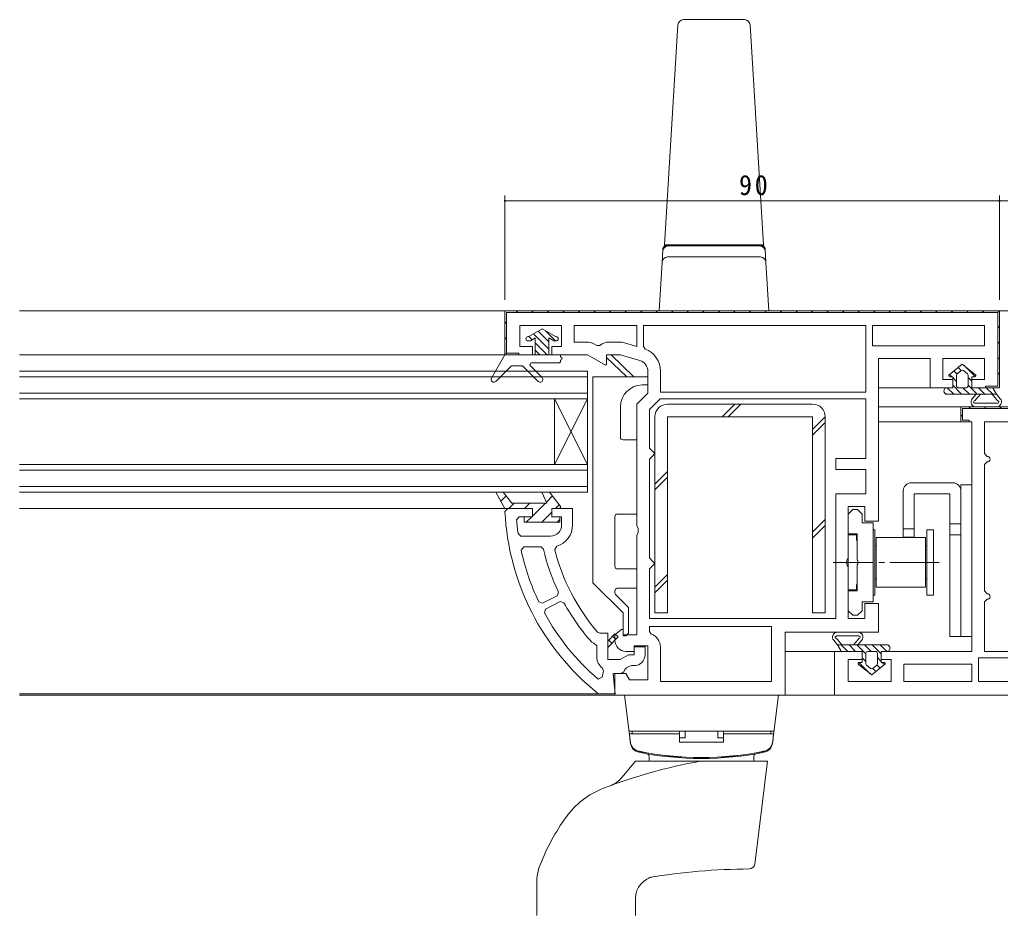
# Model space of a CAD drawing. Units: millimetres on the paper. Extents: x -420 to 373, y -297 to 267.
# Drawn here: x 88.5 to 267.1, y -204 to -40.9 of the extents above; entities that cross this region are included whole.
import ezdxf

# ---------------------------------------------------------------- set-up
doc = ezdxf.new("R2010")
doc.units = ezdxf.units.MM
doc.linetypes.add('CHAIN2', pattern=[12, 9, -1, 1, -1])
doc.linetypes.add('DASHED3', pattern=[4, 3, -1])
for name, color, linetype, lineweight in [('0-3_YKK_12', 2, 'Continuous', 9), ('0-4_YKK_D', 6, 'Continuous', 9), ('0-6_YKK_13', 4, 'Continuous', 9), ('0-7_YKK_11', 7, 'Continuous', 9)]:
    doc.layers.add(name, color=color, linetype=linetype, lineweight=lineweight)
doc.styles.add('ＭＳ ゴシック', font='')
doc.styles.get('ＭＳ ゴシック').set_extended_font_data('MS Gothic')

msp = doc.modelspace()

# ---------------------------------------------------------------- linework, layer by layer
at = {"layer": '0-3_YKK_12'}
for p, q in [((282.355, -93.9), (88.527, -93.9)), ((177.381, -101.9), (88.527, -101.9)), ((191.881, -104.9), (88.527, -104.9)), ((191.881, -104.9), (191.881, -109.9)), ((191.881, -105.9), (88.527, -105.9)), ((191.881, -108.9), (88.527, -108.9)), ((254.781, -107.9), (244.881, -107.9)), ((191.881, -109.9), (88.527, -109.9)), ((185.881, -109.9), (185.881, -121.9)), ((191.881, -109.9), (185.881, -121.9)), ((191.881, -121.9), (185.881, -109.9)), ((191.881, -109.9), (191.881, -121.9)), ((260.381, -111.4), (244.881, -111.4)), ((260.381, -114.1), (244.881, -114.1)), ((191.881, -121.9), (88.527, -121.9)), ((191.881, -122.9), (88.527, -122.9)), ((191.881, -121.9), (191.881, -126.9)), ((191.881, -125.9), (88.527, -125.9)), ((191.881, -126.9), (88.527, -126.9)), ((177.057, -129.9), (88.527, -129.9)), ((237.381, -155.9), (227.881, -155.9)), ((194.001, -163.6), (88.527, -163.6)), ((237.381, -163.9), (88.527, -163.9))]:
    msp.add_line(p, q, dxfattribs=at)
at = {"layer": '0-4_YKK_D'}
for p, q in [((176.881, -91.906), (176.881, -72.9)), ((266.881, -91.905), (266.881, -72.9)), ((266.881, -91.905), (266.881, -72.9)), ((266.881, -73.9), (176.881, -73.9)), ((281.881, -73.9), (266.881, -73.9))]:
    msp.add_line(p, q, dxfattribs=at)
for centre, start, end in [((176.881, -73.9), 0, 180), ((176.881, -73.9), 180, 0), ((266.881, -73.9), 0, 180), ((266.881, -73.9), 0, 180), ((266.881, -73.9), 180, 0), ((266.881, -73.9), 180, 0)]:
    msp.add_arc(centre, 0.106, start, end, dxfattribs=at)
at = {"layer": '0-6_YKK_13'}
for p, q in [((209.372, -40.9), (220.49, -40.9)), ((205.931, -81.9), (208.374, -41.839)), ((221.488, -41.839), (223.931, -81.9)), ((205.931, -81.9), (223.931, -81.9)), ((223.931, -81.9), (205.931, -81.9)), ((205.931, -82.1), (205.931, -81.9)), ((206.594, -82.1), (205.931, -82.1)), ((206.651, -82.1), (206.594, -82.1)), ((223.931, -82.1), (223.269, -82.1)), ((223.931, -81.9), (223.931, -82.1)), ((205.473, -85.039), (205.612, -82.773)), ((205.596, -83.039), (205.588, -83.161)), ((224.389, -85.039), (224.251, -82.773)), ((224.274, -83.161), (224.267, -83.039)), ((205.473, -85.039), (204.931, -93.9)), ((223.391, -84.1), (206.471, -84.1)), ((224.931, -93.9), (224.389, -85.039)), ((224.931, -93.9), (223.933, -93.9)), ((183.631, -97.2), (181.206, -98.6)), ((182.085, -98.092), (184.881, -100.888)), ((182.939, -97.599), (184.881, -99.541)), ((183.631, -97.2), (186.056, -98.6)), ((184.236, -97.549), (186.087, -99.4)), ((181.206, -98.6), (181.081, -98.6)), ((181.313, -99.4), (181.081, -99.4)), ((181.231, -98.585), (181.817, -99.171)), ((182.381, -98.845), (181.513, -99.346)), ((182.381, -98.845), (182.381, -101.9)), ((182.381, -99.735), (184.546, -101.9)), ((184.881, -98.845), (185.749, -99.346)), ((184.881, -98.845), (184.881, -101.9)), ((186.181, -99.4), (185.949, -99.4)), ((186.181, -98.6), (186.056, -98.6)), ((182.381, -101.082), (183.199, -101.9)), ((174.447, -106.151), (176.881, -101.9)), ((186.981, -101.9), (176.881, -101.9)), ((186.681, -103.4), (181.719, -103.4)), ((186.981, -101.9), (186.981, -102.3)), ((186.981, -102.9), (186.981, -103.1)), ((196.181, -101.9), (195.381, -101.9)), ((195.381, -101.9), (195.381, -102.4)), ((195.381, -102.4), (199.044, -105.9)), ((200.359, -105.9), (196.181, -101.9)), ((178.081, -103.9), (175.235, -106.753)), ((180.081, -103.9), (178.081, -103.9)), ((180.081, -103.9), (182.934, -106.753)), ((183.641, -106.046), (181.507, -103.912)), ((260.131, -103.6), (257.755, -105.541)), ((258.594, -104.855), (259.164, -105.425)), ((259.941, -104.788), (259.191, -105.401)), ((259.373, -104.219), (259.941, -104.788)), ((260.131, -103.6), (262.506, -105.541)), ((261.071, -105.401), (260.32, -104.788)), ((260.332, -103.764), (262.453, -105.885)), ((192.881, -143.4), (192.881, -105.9)), ((192.881, -105.9), (202.881, -105.9)), ((202.881, -105.9), (202.881, -107.4)), ((257.816, -105.491), (258.225, -105.9)), ((258.381, -105.9), (257.883, -105.9)), ((258.381, -105.9), (258.381, -107.9)), ((258.381, -106.056), (259.081, -106.756)), ((259.081, -107.6), (259.081, -105.633)), ((261.181, -105.633), (261.181, -107.6)), ((261.181, -106.027), (261.881, -106.727)), ((261.881, -105.9), (261.881, -107.9)), ((262.379, -105.9), (261.881, -105.9)), ((202.881, -107.4), (201.881, -107.4)), ((256.838, -108.756), (257.125, -109.043)), ((258.381, -107.9), (257.381, -107.9)), ((257.397, -107.901), (258.597, -109.1)), ((258.381, -107.47), (260.011, -109.1)), ((260.881, -107.9), (259.381, -107.9)), ((260.225, -107.9), (261.425, -109.1)), ((261.181, -107.441), (262.839, -109.1)), ((265.509, -107.899), (261.881, -107.9)), ((263.053, -107.9), (264.253, -109.099)), ((264.468, -107.899), (265.668, -109.099)), ((257.381, -109.1), (266.348, -109.099)), ((262.624, -109.1), (261.93, -109.921)), ((263.423, -109.1), (262.596, -110.079)), ((265.548, -109.099), (266.375, -110.079)), ((197.881, -111.4), (197.881, -116.9)), ((206.481, -110.9), (232.881, -110.899)), ((216.425, -113.2), (218.725, -110.9)), ((217.487, -113.2), (219.787, -110.9)), ((262.386, -110.699), (266.593, -110.699)), ((262.619, -111.4), (266.353, -111.399)), ((204.182, -148.9), (204.181, -113.2)), ((232.881, -113.199), (206.481, -113.2)), ((206.481, -113.2), (206.482, -148.9)), ((232.881, -115.482), (235.181, -113.183)), ((232.882, -148.899), (232.881, -113.199)), ((232.881, -116.544), (235.181, -114.244)), ((235.181, -113.199), (235.182, -148.899)), ((204.181, -125.444), (206.481, -123.144)), ((204.181, -126.505), (206.481, -124.205)), ((249.381, -126.705), (249.381, -135.105)), ((258.38, -125.205), (250.881, -125.205)), ((259.88, -126.705), (259.88, -153.204)), ((257.88, -127.205), (251.381, -127.205)), ((257.88, -127.205), (257.88, -153.204)), ((196.881, -131.4), (196.881, -140.4)), ((232.881, -134.22), (235.181, -131.92)), ((232.881, -135.282), (235.181, -132.982)), ((243.881, -133.75), (244.181, -133.75)), ((244.181, -133.75), (244.181, -145.65)), ((251.381, -133.605), (249.381, -133.605)), ((253.681, -133.75), (253.681, -145.65)), ((254.881, -133.75), (253.681, -133.75)), ((254.881, -133.75), (254.881, -145.65)), ((259.88, -132.704), (257.88, -132.704)), ((239.381, -144.7), (239.381, -134.7)), ((239.381, -134.7), (240.881, -134.7)), ((240.881, -134.7), (240.881, -135.6)), ((244.431, -144.2), (244.431, -135.2)), ((244.431, -135.2), (253.431, -135.2)), ((253.431, -144.2), (253.431, -135.2)), ((259.88, -134.704), (257.88, -134.704)), ((244.431, -136.7), (244.181, -136.7)), ((253.681, -136.7), (253.431, -136.7)), ((204.181, -144.182), (206.481, -141.882)), ((244.431, -142.7), (244.181, -142.7)), ((253.681, -142.7), (253.431, -142.7)), ((198.381, -148.9), (192.881, -143.4)), ((204.182, -145.243), (206.481, -142.943)), ((240.881, -144.7), (240.881, -143.8)), ((253.431, -144.2), (244.431, -144.2)), ((196.881, -144.9), (196.881, -145.213)), ((197.027, -145.566), (199.381, -147.92)), ((240.881, -144.7), (239.381, -144.7)), ((244.181, -145.65), (243.881, -145.65)), ((253.681, -145.65), (254.881, -145.65)), ((206.482, -148.9), (204.182, -148.9)), ((235.182, -148.899), (232.882, -148.899)), ((241.376, -153.1), (237.169, -153.1)), ((241.143, -152.4), (237.409, -152.4)), ((259.88, -153.204), (257.88, -153.204)), ((238.213, -154.7), (237.386, -153.72)), ((246.381, -154.7), (237.414, -154.7)), ((239.294, -155.9), (238.094, -154.7)), ((240.708, -155.9), (239.508, -154.7)), ((240.339, -154.7), (241.166, -153.72)), ((242.581, -156.358), (240.922, -154.7)), ((241.138, -154.7), (241.832, -153.879)), ((243.537, -155.9), (242.337, -154.7)), ((245.381, -156.329), (243.751, -154.7)), ((246.364, -155.899), (245.165, -154.7)), ((246.924, -155.044), (246.637, -154.757)), ((238.253, -155.9), (241.881, -155.9)), ((241.881, -157.9), (241.881, -155.9)), ((242.581, -157.772), (241.881, -157.072)), ((242.581, -158.166), (242.581, -156.2)), ((242.881, -155.9), (244.381, -155.9)), ((244.681, -156.2), (244.681, -158.166)), ((245.381, -157.744), (244.681, -157.044)), ((245.381, -155.9), (246.381, -155.9)), ((245.381, -157.9), (245.381, -155.9)), ((243.631, -160.2), (241.255, -158.259)), ((243.43, -160.035), (241.309, -157.914)), ((241.383, -157.9), (241.881, -157.9)), ((242.691, -158.399), (243.441, -159.011)), ((243.631, -160.2), (246.007, -158.258)), ((243.821, -159.011), (244.571, -158.399)), ((245.167, -158.944), (244.597, -158.374)), ((245.381, -157.9), (245.879, -157.9)), ((245.946, -158.308), (245.537, -157.9)), ((244.389, -159.58), (243.821, -159.012)), ((225.589, -172.556), (226.652, -163.897)), ((199.45, -170.397), (225.854, -170.397)), ((199.552, -170.897), (199.676, -172.314)), ((199.552, -170.897), (208.652, -170.897)), ((200.052, -170.397), (200.052, -170.897)), ((200.052, -170.397), (208.652, -170.397)), ((208.652, -172.397), (208.652, -170.397)), ((209.652, -170.397), (209.652, -171.664)), ((215.652, -170.397), (215.652, -171.664)), ((225.252, -170.397), (216.652, -170.397)), ((216.652, -172.397), (216.652, -170.397)), ((225.752, -170.897), (216.652, -170.897)), ((225.252, -170.397), (225.252, -170.897)), ((225.752, -170.897), (225.628, -172.314)), ((208.652, -171.664), (209.652, -171.664)), ((208.652, -172.397), (216.652, -172.397)), ((216.652, -171.664), (215.652, -171.664)), ((198.153, -178.876), (200.652, -175.897)), ((200.652, -175.897), (224.652, -175.897)), ((203.117, -175.897), (203.102, -175.016)), ((222.187, -175.897), (222.202, -175.016)), ((222.353, -194.623), (224.652, -175.897)), ((182.652, -203.836), (182.652, -198.051)), ((200.652, -203.836), (200.652, -200.856))]:
    msp.add_line(p, q, dxfattribs=at)
at = {"layer": '0-6_YKK_13', "linetype": 'DASHED3'}
msp.add_line((244.181, -136.7), (244.181, -142.7), dxfattribs=at)
at = {"layer": '0-6_YKK_13', "linetype": 'CHAIN2'}
msp.add_line((255.942, -139.7), (236.603, -139.7), dxfattribs=at)
at = {"layer": '0-6_YKK_13'}
for points in [[(223.269, -82.1), (223.211, -82.1), (214.931, -82.1), (206.651, -82.1)], [(223.933, -93.9), (205.929, -93.9), (204.931, -93.9)], [(265.771, -108.054), (266.348, -109.099), (267.042, -109.92)], [(198.381, -117.4), (200.881, -117.4), (200.881, -130.9), (197.381, -130.9)], [(251.381, -127.205), (251.381, -135.105), (249.381, -135.105)], [(197.381, -140.9), (200.881, -140.9), (200.881, -144.4), (197.381, -144.4)], [(199.381, -147.92), (199.381, -152.6), (198.881, -153.1), (198.381, -153.1), (198.381, -148.9)], [(237.991, -155.745), (237.414, -154.7), (236.72, -153.879)], [(199.715, -172.556), (198.652, -163.897), (226.652, -163.897)]]:
    msp.add_lwpolyline(points, dxfattribs=at)
msp.add_lwpolyline([(259.88, -153.204), (261.881, -153.204), (261.881, -125.585), (259.88, -125.585)], close=True, dxfattribs=at)
for centre, radius, start, end in [((209.372, -41.9), 1, 90, 176.51067), ((220.49, -41.9), 1, 3.48932, 90), ((206.594, -83.1), 1, 90, 176.49998), ((206.61, -82.834), 1, 131.72568, 176.50005), ((223.269, -83.1), 1, 3.5, 90), ((223.253, -82.834), 1, 3.49986, 48.03442), ((206.471, -85.1), 1, 90, 176.49998), ((223.391, -85.1), 1, 3.5, 90), ((181.081, -99), 0.4, 90, 270), ((181.313, -99), 0.4, 270, 300), ((185.949, -99), 0.4, 239.99998, 270), ((186.181, -99), 0.4, 270, 90), ((181.719, -103.7), 0.3, 90, 224.99997), ((186.681, -103.1), 0.3, 269.99998, 0), ((186.981, -102.6), 0.3, 270, 90), ((260.131, -105.02), 0.3, 50.75041, 129.25562), ((174.881, -106.4), 0.5, 150.20996, 315.07144), ((183.288, -106.4), 0.5, 224.99998, 45.00015), ((257.883, -105.698), 0.202, 129.25562, 270.00302), ((259.381, -105.633), 0.3, 129.25562, 180.00302), ((260.881, -105.633), 0.3, 0.00302, 50.75041), ((262.379, -105.697), 0.202, 270.00302, 50.75041), ((201.881, -111.4), 4, 90, 180), ((257.381, -108.5), 0.6, 90.00302, 270.00302), ((259.381, -107.6), 0.3, 180.00302, 270.00302), ((260.881, -107.6), 0.3, 270.00302, 0.00302), ((265.509, -108.199), 0.3, 28.8896, 90.00302), ((262.619, -110.5), 0.9, 139.95668, 270.00302), ((262.386, -110.499), 0.2, 117.55913, 270.00456), ((261.831, -109.436), 1, 297.55913, 319.95668), ((266.353, -110.499), 0.9, 270.00302, 40.04936), ((267.141, -109.435), 1, 220.04936, 242.44691), ((266.586, -110.499), 0.2, 268.0726, 62.44691), ((206.481, -113.2), 2.3, 90.00151, 180.00151), ((232.881, -113.199), 2.3, 0.00151, 90.00151), ((198.381, -116.9), 0.5, 180, 270), ((250.881, -126.705), 1.5, 90, 180), ((258.38, -126.705), 1.5, 0, 90), ((197.381, -131.4), 0.5, 90, 180), ((241.381, -135.6), 0.5, 180, 216.86989), ((197.381, -140.4), 0.5, 180, 270), ((197.381, -144.9), 0.5, 90, 180), ((241.381, -143.8), 0.5, 143.1301, 180), ((197.381, -145.213), 0.5, 180, 224.99998), ((237.406, -153.296), 0.897, 89.80255, 220.11365), ((237.176, -153.3), 0.2, 64.72615, 242.44691), ((236.621, -154.364), 1, 40.04936, 62.44691), ((241.143, -153.299), 0.9, 319.95668, 90.00302), ((241.931, -154.364), 1, 117.55913, 139.95668), ((241.376, -153.3), 0.2, 297.55913, 115.27989), ((246.381, -155.3), 0.6, 270.00302, 90.00302), ((238.253, -155.6), 0.3, 208.8896, 270.00302), ((242.881, -156.2), 0.3, 90.00302, 180.00302), ((244.381, -156.2), 0.3, 0.00302, 90.00302), ((241.383, -158.102), 0.202, 90.00302, 230.75041), ((242.881, -158.166), 0.3, 180.00302, 230.75041), ((244.381, -158.166), 0.3, 309.25562, 0.00302), ((245.879, -158.102), 0.202, 309.25562, 90.00302), ((243.631, -158.779), 0.3, 230.75041, 309.25562), ((201.668, -172.139), 2, 184.99998, 258.64775), ((201.678, -172.134), 2, 186.99998, 258.65825), ((201.7, -172.312), 2, 186.99998, 258.68115), ((223.604, -172.312), 2, 281.31883, 353), ((223.626, -172.134), 2, 281.34174, 353), ((223.636, -172.139), 2, 281.35223, 355), ((212.652, -117.431), 57.8, 258.64775, 281.35223), ((212.652, -117.424), 57.8, 258.65825, 281.34116), ((212.652, -117.597), 57.8, 258.68115, 281.31883), ((202.602, -175.025), 0.5, 0.99998, 80.0733), ((222.702, -175.025), 0.5, 99.92668, 178.99998), ((229.352, -270.397), 96.004, 100.15585, 111.10054), ((194.322, -175.662), 5, 290.2925, 319.99998), ((200.19, -194.824), 15, 111.10054, 144.3228), ((220.498, -209.405), 40, 144.3228, 158.51498), ((191.652, -198.051), 9, 158.51498, 180), ((222.354, -315.497), 120, 90.47041, 99.23909), ((221.36, -194.501), 1, 270.47041, 353), ((204.652, -200.856), 4, 98.77765, 179.99998), ((183.652, -203.836), 1, 180, 186.99998), ((199.652, -203.836), 1, 353, 359.99998)]:
    msp.add_arc(centre, radius, start, end, dxfattribs=at)
at = {"layer": '0-7_YKK_11'}
for p, q in [((179.2, -93.9), (178.9, -94.2)), ((182.028, -93.9), (181.728, -94.2)), ((184.856, -93.9), (184.557, -94.2)), ((187.685, -93.9), (187.385, -94.2)), ((190.513, -93.9), (190.213, -94.2)), ((193.342, -93.9), (193.042, -94.2)), ((196.17, -93.9), (195.87, -94.2)), ((198.999, -93.9), (198.699, -94.2)), ((201.827, -93.9), (201.527, -94.2)), ((204.656, -93.9), (204.355, -94.2)), ((207.484, -93.9), (207.184, -94.2)), ((210.312, -93.9), (210.012, -94.2)), ((213.141, -93.9), (212.841, -94.2)), ((215.969, -93.9), (215.669, -94.2)), ((218.798, -93.9), (218.498, -94.2)), ((221.626, -93.9), (221.326, -94.2)), ((224.454, -93.9), (224.154, -94.2)), ((227.283, -93.9), (226.983, -94.2)), ((230.111, -93.9), (229.811, -94.2)), ((232.94, -93.9), (232.64, -94.2)), ((235.768, -93.9), (235.468, -94.2)), ((238.597, -93.9), (238.297, -94.2)), ((241.425, -93.9), (241.125, -94.2)), ((244.253, -93.9), (243.953, -94.2)), ((247.082, -93.9), (246.782, -94.2)), ((249.91, -93.9), (249.61, -94.2)), ((252.739, -93.9), (252.439, -94.2)), ((255.567, -93.9), (255.267, -94.2)), ((258.396, -93.9), (258.096, -94.2)), ((261.224, -93.9), (260.924, -94.2)), ((264.052, -93.9), (263.752, -94.2)), ((266.734, -94.046), (266.522, -94.258)), ((177.181, -95.918), (176.881, -96.218)), ((200.881, -96.6), (189.481, -96.6)), ((202.081, -96.6), (242.581, -96.6)), ((266.881, -96.728), (266.581, -97.028)), ((177.181, -98.747), (176.881, -99.047)), ((266.881, -99.556), (266.581, -99.856)), ((177.228, -101.528), (177.015, -101.741)), ((264.181, -100.3), (243.781, -100.3)), ((266.881, -102.385), (266.581, -102.685)), ((266.881, -105.213), (266.581, -105.513)), ((264.495, -107.6), (264.381, -107.713)), ((242.581, -109.9), (205.134, -109.9)), ((261.611, -111.4), (261.311, -111.7)), ((264.44, -111.4), (264.14, -111.7)), ((267.268, -111.4), (266.968, -111.7)), ((260.181, -112.83), (259.881, -113.13)), ((177.071, -127.582), (176.121, -128.532)), ((185.536, -127.602), (184.428, -128.711)), ((178.582, -128.9), (177.582, -129.9)), ((181.41, -128.9), (180.41, -129.9)), ((184.239, -128.9), (181.868, -131.27)), ((186.759, -129.208), (186.067, -129.9)), ((181.752, -131.387), (180.739, -132.4)), ((185.381, -130.586), (183.567, -132.4)), ((186.881, -131.914), (186.396, -132.4)), ((179.273, -134.471), (179.768, -134.9)), ((179.768, -134.9), (185.181, -134.9)), ((179.768, -134.9), (185.181, -134.9)), ((183.387, -136.9), (180.311, -136.9)), ((183.874, -137.285), (183.387, -136.9)), ((186.293, -136.742), (185.947, -137.344)), ((184.276, -148.205), (186.951, -146.842)), ((184.064, -148.889), (184.276, -148.205)), ((203.181, -151.4), (225.381, -151.4)), ((197.045, -153.701), (196.479, -153.135)), ((195.631, -155.115), (195.581, -155.065)), ((196.338, -154.408), (195.772, -153.842)), ((264.181, -155.9), (299.581, -155.9)), ((249.481, -158.2), (261.881, -158.2)), ((194.653, -160.554), (193.829, -160.964)), ((194.631, -158.936), (194.809, -159.519)), ((301.881, -163.9), (236.881, -163.9))]:
    msp.add_line(p, q, dxfattribs=at)
for points in [[(176.881, -93.9), (266.881, -93.9), (266.881, -107.9)], [(201.456, -102.972), (197.881, -101.9), (195.381, -101.9), (195.381, -103.658), (195.154, -103.789), (191.881, -101.9), (185.381, -101.9), (185.381, -100.4), (187.181, -100.4), (187.181, -96.6), (179.581, -96.6), (179.581, -100.4), (181.881, -100.4), (181.881, -101.9), (176.881, -101.9), (176.881, -93.9), (266.881, -93.9), (266.881, -107.9)], [(266.881, -93.9), (266.881, -107.9), (264.381, -107.9), (264.381, -107.6), (266.581, -107.6), (266.581, -94.2), (177.181, -94.2), (177.181, -101.6), (179.381, -101.6), (179.381, -101.9), (176.881, -101.9), (176.881, -93.9)], [(266.881, -93.9), (266.881, -107.9), (261.881, -107.9), (261.881, -106.4), (264.181, -106.4), (264.181, -102.6), (256.581, -102.6), (256.581, -106.4), (258.381, -106.4), (258.381, -107.9), (254.281, -107.9), (254.281, -102.6), (244.881, -102.6), (244.881, -132.2), (242.381, -132.2), (242.381, -129.5), (239.381, -129.5), (239.381, -138.834), (239.131, -139.267), (239.131, -140.133), (239.381, -140.566), (239.381, -149.9), (242.381, -149.9), (242.381, -147.2), (244.881, -147.2), (244.881, -152.4), (227.881, -152.4), (227.881, -163.9), (196.881, -163.9), (196.881, -159.9), (198.881, -159.9), (199.574, -161.1), (202.881, -161.1), (202.881, -154.9), (200.381, -154.9), (200.381, -155.9), (198.881, -155.9)], [(200.881, -96.6), (189.481, -96.6), (189.481, -99.6), (191.747, -99.6)], [(195.881, -99.6), (198.218, -99.6), (200.881, -100.398), (200.881, -96.6)], [(202.081, -96.6), (242.581, -96.6), (242.581, -108.7), (205.181, -108.7), (205.181, -104.888)], [(202.404, -100.866), (202.081, -100.399), (202.081, -96.6)], [(193.147, -99.975), (193.596, -100.234), (194.155, -100.195)], [(196.881, -153.9), (196.881, -152.9), (198.136, -151.878), (198.381, -151.995), (198.381, -152.9), (200.881, -152.9), (200.881, -134.766), (201.131, -134.333), (201.131, -133.467), (200.881, -133.034), (200.881, -110.9), (202.881, -108.9), (202.881, -104.888)], [(301.881, -163.9), (236.881, -163.9), (236.881, -155.9), (241.881, -155.9), (241.881, -157.4), (239.381, -157.4), (239.381, -161.4), (247.181, -161.4), (247.181, -157.4), (245.381, -157.4), (245.381, -155.9), (261.881, -155.9), (261.881, -114.1), (259.881, -114.1), (259.881, -111.4), (280.964, -111.4)], [(264.181, -155.9), (299.581, -155.9), (299.581, -146.4), (298.081, -146.4), (298.081, -145.4), (299.581, -145.4), (299.581, -121.4), (298.081, -121.4), (298.081, -120.4), (299.581, -120.4), (299.581, -114.1), (280.881, -114.1), (280.881, -115.9), (278.881, -115.9), (278.881, -114.1), (270.881, -114.1), (270.881, -115.9), (268.881, -115.9), (268.881, -114.1), (264.181, -114.1), (264.181, -119.9), (264.681, -120.4)], [(264.681, -121.4), (264.181, -121.9), (264.181, -144.9), (264.681, -145.4)], [(176.881, -130.423), (177.381, -129.9), (181.881, -129.9), (181.881, -131.4), (179.483, -131.4), (178.984, -131.942)], [(187.181, -132.9), (187.181, -131.4), (185.381, -131.4), (185.381, -129.9), (189.181, -129.9), (189.181, -132.9)], [(183.387, -136.9), (180.311, -136.9), (179.823, -137.506)], [(183.051, -146.907), (183.729, -147.137), (186.403, -145.774), (186.627, -145.114)], [(184.276, -148.205), (186.951, -146.842), (187.616, -147.048)], [(264.681, -146.4), (264.181, -146.9), (264.181, -155.9)], [(203.181, -151.4), (225.381, -151.4), (225.381, -161.4), (205.181, -161.4), (205.181, -155.1)], [(203.514, -152.743), (203.181, -152.271), (203.181, -151.4)], [(193.751, -152.425), (194.13, -152.6), (195.581, -152.6), (195.581, -157.4), (197.822, -157.4), (199.381, -156.5), (200.381, -156.5), (200.381, -155.1), (202.381, -155.1), (202.381, -156.5)], [(192.68, -154.24), (193.068, -154.408), (193.581, -154.907), (193.581, -156.9)], [(200.381, -158.5), (199.938, -158.5), (199.817, -158.515)], [(198.489, -159.611), (198.036, -159.9), (196.603, -159.9), (196.927, -163.6), (194.056, -163.6), (193.743, -163.49)]]:
    msp.add_lwpolyline(points, dxfattribs=at)
for points in [[(281.881, -93.9), (306.881, -93.9), (306.881, -113.9), (306.581, -113.9), (306.581, -94.2), (282.166, -94.2), (281.248, -111.7), (260.181, -111.7), (260.181, -113.8), (261.381, -113.8), (261.381, -114.1), (259.881, -114.1), (259.881, -111.4), (280.964, -111.4)], [(264.181, -100.3), (243.781, -100.3), (243.781, -96.6), (264.181, -96.6)], [(242.581, -109.9), (205.134, -109.9), (203.181, -111.852), (203.181, -118.9), (203.681, -119.4), (204.181, -119.9), (203.681, -120.4), (203.181, -120.9), (203.181, -138.9), (203.681, -139.4), (204.181, -139.9), (203.681, -140.4), (203.181, -140.9), (203.181, -149.9), (237.081, -149.9), (237.081, -127.2), (242.581, -127.2), (242.581, -122.8), (237.081, -122.8), (237.081, -120.8), (242.581, -120.8)], [(184.515, -128.9), (178.1, -128.9), (176.538, -126.9), (175.213, -126.9), (176.881, -129.9), (181.881, -129.9), (181.881, -131.4), (180.381, -131.4), (180.381, -132.4), (186.881, -132.4), (186.881, -131.4), (185.381, -131.4), (185.381, -129.9), (186.863, -129.9), (187.035, -129.57), (185.002, -126.9), (183.584, -126.9)], [(243.881, -146.875), (243.881, -132.525), (241.881, -132.525), (241.881, -130.9), (241.081, -130.1), (240.181, -130.1), (239.381, -130.9), (239.381, -134.5), (240.981, -134.5), (240.981, -139.241), (241.101, -139.425), (241.101, -139.975), (240.981, -140.158), (240.981, -144.9), (239.381, -144.9), (239.381, -148.5), (240.181, -149.3), (241.081, -149.3), (241.881, -148.5), (241.881, -146.875)], [(195.581, -155.165), (197.464, -153.282), (196.898, -152.717), (195.581, -154.034)], [(297.481, -157.1), (263.081, -157.1), (263.081, -161.4), (297.481, -161.4)], [(249.481, -158.2), (261.881, -158.2), (261.881, -161.4), (249.481, -161.4)]]:
    msp.add_lwpolyline(points, close=True, dxfattribs=at)
for centre, radius, start, end in [((191.747, -102.4), 2.8, 59.99998, 90), ((195.881, -102.4), 2.8, 89.99998, 128.05968), ((200.881, -104.888), 4.3, 359.99997, 69.25763), ((200.881, -104.888), 2, 359.99998, 73.30077), ((264.681, -120.9), 0.5, 269.99998, 90), ((221.833, -128.334), 45, 182.66092, 231.37575), ((221.833, -128.334), 43, 184.81299, 188.20569), ((185.181, -132.9), 2, 270, 359.99998), ((185.181, -132.9), 4, 286.13879, 0), ((221.833, -128.334), 39, 193.26862, 205.48409), ((221.833, -128.334), 37, 194.09454, 220.62616), ((221.833, -128.334), 43, 192.31673, 205.59113), ((264.681, -145.9), 0.5, 269.99998, 90), ((221.833, -128.334), 39, 208.67566, 221.62587), ((221.833, -128.334), 43, 208.55736, 229.36305), ((202.681, -155.1), 2.5, 0, 70.52876), ((198.881, -153.9), 2, 180, 269.99998), ((196.081, -156.9), 2.5, 179.99997, 234.54309), ((200.381, -156.5), 2, 270, 359.99998), ((200.302, -160.455), 2, 104.05469, 155.03664), ((197.148, -160.4), 2.5, 159.38329, 183.54097)]:
    msp.add_arc(centre, radius, start, end, dxfattribs=at)

# ---------------------------------------------------------------- texts
at = {"layer": '0-4_YKK_D', "color": 3, "insert": (219.481, -72.9), "char_height": 3.666, "attachment_point": 7, "style": 'ＭＳ ゴシック'}
msp.add_mtext('\\T1.21;\\W0.95;90', dxfattribs=at)

doc.saveas('drawing.dxf')
